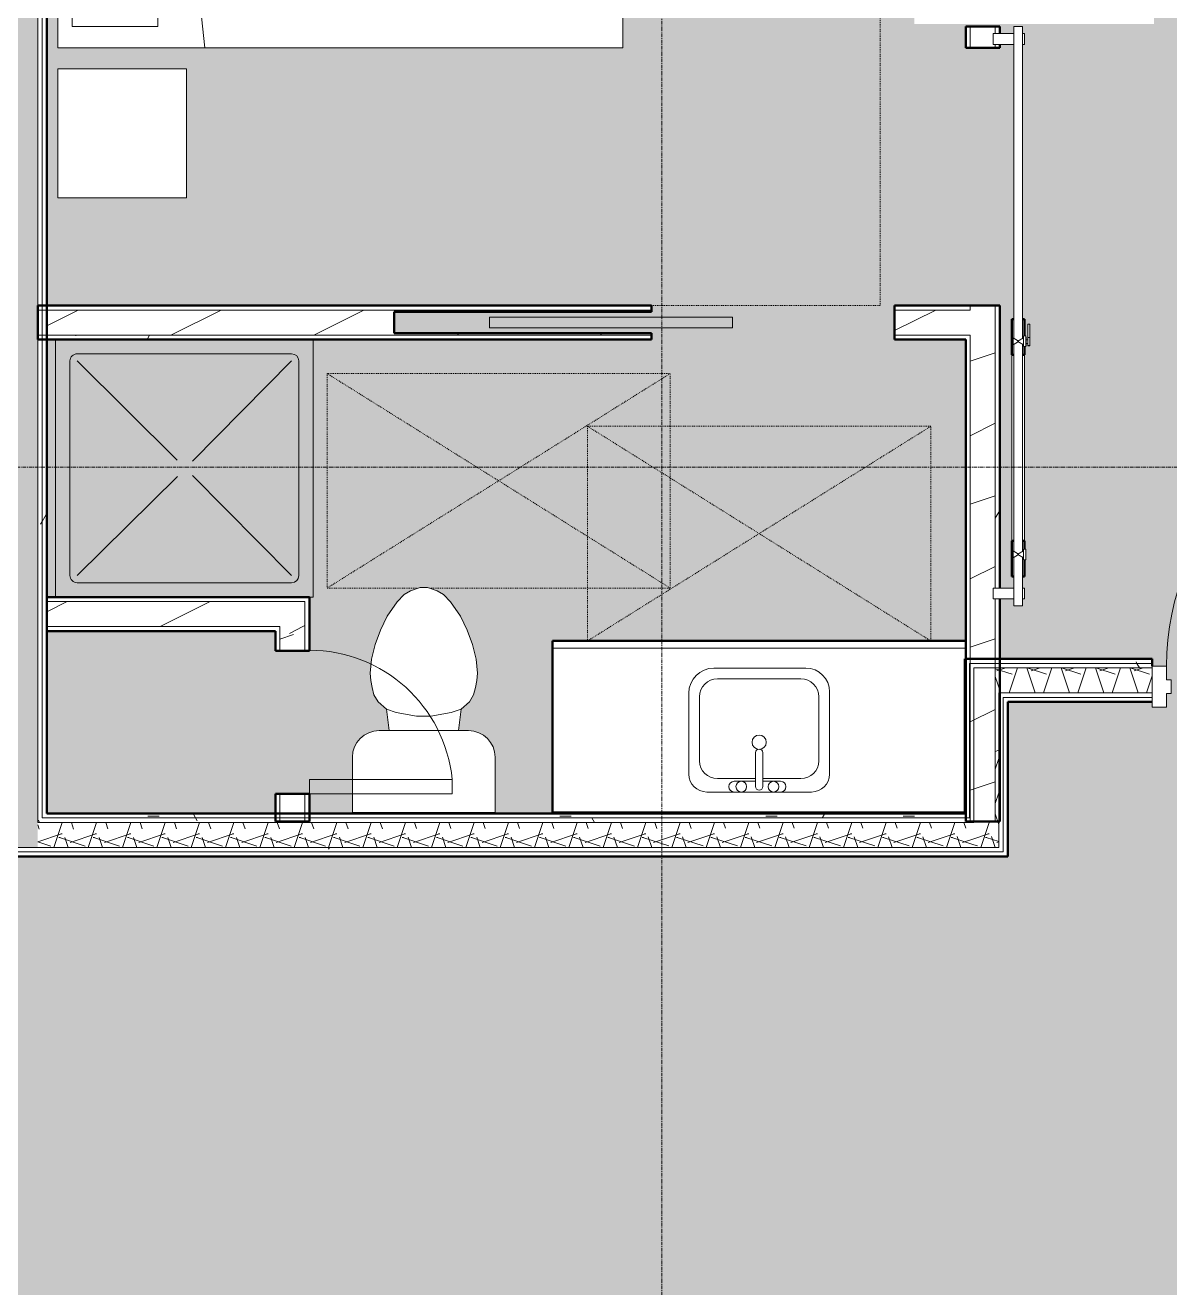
# Model space of a CAD drawing. Header units: inches. Extents: x -4294 to -464, y 9706 to 12475.
# Drawn here: x -2916.3 to -2756.3, y 10388.5 to 10565 of the extents above; entities that cross this region are included whole.
import ezdxf

# ---------------------------------------------------------------- set-up
doc = ezdxf.new("R2010")
doc.units = ezdxf.units.IN
doc.header["$MEASUREMENT"] = 0
doc.linetypes.add('Dash', pattern=[0.25, 0.125, -0.125])
doc.linetypes.add('Grid Line 1_2_', pattern=[0.875, 0.5, -0.125, 0.125, -0.125])
for name, color, linetype, lineweight in [('0-1', 7, 'Continuous', 5), ('0-3', 130, 'Continuous', 70), ('A-AREA-PATT-4', 254, 'Continuous', 9), ('A-DOOR', 31, 'Continuous', 13), ('A-DOOR-1', 7, 'Continuous', 9), ('A-DOOR-2', 90, 'Continuous', 20), ('A-DOOR-3', 50, 'Continuous', 13), ('A-DOOR-4', 250, 'Continuous', 50), ('A-DOOR-5', 31, 'Continuous', 9), ('A-DOOR-6', 31, 'Continuous', 20), ('A-DOOR-FRAM', 31, 'Continuous', 20), ('A-GENM-HDLN-1', 7, 'Dash', 9), ('A-WALL', 113, 'Continuous', 13), ('A-WALL-2', 250, 'Continuous', 50), ('A-WALL-3', 50, 'Continuous', 13), ('A-WALL-PATT-1', 7, 'Continuous', 9), ('A-WALL-PATT-2', 55, 'Continuous', 9), ('A-WALL-PATT-5', 111, 'Continuous', 9), ('I-FURN-2', 7, 'Continuous', 9), ('I-FURN-HDLN-1', 7, 'Dash', 9), ('I-WALL-1', 2, 'Continuous', 50), ('P-SANR-FIXT-1', 7, 'Continuous', 9), ('Q-CASE-1', 250, 'Continuous', 50), ('Q-CASE-2', 7, 'Continuous', 9), ('S-GRID-1', 1, 'Grid Line 1_2_', 9)]:
    doc.layers.add(name, color=color, linetype=linetype, lineweight=lineweight)
doc.layers.add('A-AREA-PATT-6', color=254, linetype='Continuous', lineweight=9, transparency=1)
pattern_1 = [(0, (0, 0), (38.4, 9.6), [1.584, -27.216, 1.584, -27.216, -153.6]), (0, (0, 0), (38.4, 9.6), [-57.6, 1.584, -56.016, 1.584, -27.216, -67.2]), (0, (0, 0), (38.4, 9.6), [-144, 1.584, -17.616, 1.584, -46.416]), (120, (14.4, 4.8), (-27.513844, 28.4553755), [1.584, -27.216, 1.584, -27.216, -153.6]), (120, (14.4, 4.8), (-27.513844, 28.4553755), [-57.6, 1.584, -56.016, 1.584, -27.216, -67.2]), (120, (14.4, 4.8), (-27.513844, 28.4553755), [-144, 1.584, -17.616, 1.584, -46.416]), (240, (19.2, 24), (-10.886156, -38.0553755), [1.584, -27.216, 1.584, -27.216, -153.6]), (240, (19.2, 24), (-10.886156, -38.0553755), [-57.6, 1.584, -56.016, 1.584, -27.216, -67.2]), (240, (19.2, 24), (-10.886156, -38.0553755), [-144, 1.584, -17.616, 1.584, -46.416])]
pattern_2 = [(216.87, (7.997, 19.992), (59.9755286, 39.9843071), [9.996, -89.964]), (206.565, (19.992, 13.994), (-19.991807, -19.992219), [22.352, -22.352]), (198.435, (19.992, 3.998), (-39.983821, -19.991955), [12.644, -50.576])]
pattern_3 = [(161.57, (0.6, 0.6), (-4.80033747, -0.00041462), [0, -34.152, 3.792, 0]), (18.43, (-0.6, 0.6), (-4.80033747, 0.00041462), [0, -34.152, 3.792, 0]), (108.43, (0.6, 0.6), (2.39913218, -12.00105099), [11.382, -26.562]), (71.57, (-0.6, 0.6), (2.39913218, 12.00105099), [11.382, -26.562])]

# ---------------------------------------------------------------- blocks, each defined once
blk = doc.blocks.new('Interior_barn_door_18732 - Interior_barn_door_18732-1655839-FLOOR PLAN - 1ST FLOOR')
at = {"layer": 'A-DOOR-1'}
for p, q in [((-23.69, -6), (-23.69, -6.07)), ((-23.44, -6.07), (-23.69, -6.07)), ((-23.69, -6.07), (-23.62, -6.07)), ((-23.63, -6.32), (-23.63, -6.57)), ((-23.59, -6.32), (-23.59, -6.57)), ((-23.56, -6.32), (-22.49, -6.32)), ((-22.49, -6.57), (-23.56, -6.57)), ((-22.69, -6.07), (-23.44, -6.07)), ((-23.32, -6.07), (-23.32, -6.32)), ((-23.32, -6.07), (-23.32, -6.32)), ((-22.82, -6.32), (-22.82, -6.07)), ((-22.82, -6.32), (-22.82, -6.07)), ((-22.44, -6.07), (-22.69, -6.07)), ((-22.51, -6.07), (-22.44, -6.07)), ((-22.49, -6.32), (-22.49, -6.57)), ((-22.44, -6.07), (-22.44, -6)), ((-20.62, -6.57), (-20.62, -6.32))]:
    blk.add_line(p, q, dxfattribs=at)
for points in [[(-23.63, -6.32), (-23.62, -6.32), (-23.6, -6.32), (-23.58, -6.32)], [(-23.58, -6.57), (-23.6, -6.57), (-23.62, -6.57), (-23.63, -6.57)]]:
    blk.add_open_spline(points, degree=3, dxfattribs=at)
for points, knots in [([(-22.49, -6.32), (-22.05, -6.32), (-21.63, -6.32), (-21.29, -6.32), (-20.97, -6.32), (-20.65, -6.32), (-20.61, -6.32), (-20.63, -6.32), (-20.63, -6.32)], [-0.722227, -0.722227, -0.722227, -0.722227, -0.6854273, -0.6485379, -0.6054888, -0.5563887, -0.4969616, -0.4885654, -0.4885654, -0.4885654, -0.4885654]), ([(-20.63, -6.57), (-20.63, -6.57), (-20.61, -6.57), (-20.65, -6.57), (-20.97, -6.57), (-21.29, -6.57), (-21.63, -6.57), (-22.05, -6.57), (-22.49, -6.57)], [0.4885654, 0.4885654, 0.4885654, 0.4885654, 0.4969616, 0.5563887, 0.6054888, 0.6485379, 0.6854273, 0.722227, 0.722227, 0.722227, 0.722227])]:
    blk.add_open_spline(points, degree=3, knots=knots, dxfattribs=at)
at = {"layer": 'A-DOOR-3'}
for p, q in [((-57.5, -1.47), (-59, -1.47)), ((-59, -1.47), (-59, -4.32)), ((-57.5, -4.32), (-57.5, -1.47)), ((20, -1.47), (18.5, -1.47)), ((18.5, -1.47), (18.5, -4.32)), ((20, -4.32), (20, -1.47)), ((-53.24, -4.32), (-60, -4.32)), ((-60, -4.95), (-60, -4.32)), ((-60, -5.57), (-60, -4.95)), ((-53.29, -4.23), (-52.82, -4.98)), ((-53.29, -4.23), (-52.79, -4.23)), ((-52.82, -4.92), (-53.29, -5.67)), ((-52.79, -4.23), (-52.29, -4.23)), ((-52.76, -4.98), (-52.29, -4.23)), ((-52.29, -5.67), (-52.76, -4.92)), ((-23.44, -4.32), (-52.35, -4.32)), ((-50.9, -4.07), (-24.9, -4.07)), ((-23.5, -4.23), (-23.03, -4.98)), ((-23.5, -4.23), (-23, -4.23)), ((-23.03, -4.92), (-23.5, -5.67)), ((-23, -4.23), (-22.5, -4.23)), ((-22.97, -4.98), (-22.5, -4.23)), ((-22.5, -5.67), (-22.97, -4.92)), ((21, -4.32), (-22.56, -4.32)), ((21, -4.32), (21, -4.95)), ((21, -4.95), (21, -5.57)), ((-60, -5.57), (-53.23, -5.57)), ((-59, -5.57), (-59, -5.85)), ((-59, -5.85), (-57.5, -5.85)), ((-57.5, -5.85), (-57.5, -5.57)), ((-53.56, -5.67), (-53.56, -6)), ((-52.06, -5.67), (-53.56, -5.67)), ((-52.06, -6), (-53.56, -6)), ((-52.35, -5.57), (-23.44, -5.57)), ((-52.06, -6), (-52.06, -5.67)), ((-24.9, -5.82), (-50.9, -5.82)), ((-23.73, -6), (-23.73, -5.67)), ((-22.23, -5.67), (-23.73, -5.67)), ((-22.23, -6), (-23.73, -6)), ((-22.56, -5.57), (21, -5.57)), ((-22.23, -5.67), (-22.23, -6)), ((18.5, -5.57), (18.5, -5.85)), ((18.5, -5.85), (20, -5.85)), ((20, -5.85), (20, -5.57))]:
    blk.add_line(p, q, dxfattribs=at)
at = {"layer": 'A-DOOR-4'}
for p, q in [((-50.9, -4.07), (-55.9, -4.07)), ((-55.9, -4.07), (-55.9, -4.32)), ((-50.9, -4.33), (-50.9, -4.07)), ((-19.9, -4.07), (-24.9, -4.07)), ((-24.9, -4.07), (-24.9, -4.33)), ((-19.9, -4.34), (-19.9, -4.07)), ((-55.9, -5.57), (-55.9, -5.82)), ((-55.9, -5.82), (-53.56, -5.82)), ((-52.06, -5.82), (-50.9, -5.82)), ((-50.9, -5.82), (-50.9, -5.57)), ((-24.9, -5.57), (-24.9, -5.82)), ((-24.9, -5.82), (-23.73, -5.82)), ((-22.23, -5.82), (-19.9, -5.82)), ((-19.9, -5.82), (-19.9, -5.55))]:
    blk.add_line(p, q, dxfattribs=at)
blk = doc.blocks.new('Pocket_Door_2385 - 34_ x 80_-1722096-FLOOR PLAN - 1ST FLOOR')
at = {"layer": 'A-DOOR-2'}
for p, q in [((-39.67, -0.75), (-39.67, 0.75)), ((-39.67, 0.75), (-5.67, 0.75)), ((-5.67, 0.75), (-5.67, -0.75)), ((-5.67, -0.75), (-39.67, -0.75))]:
    blk.add_line(p, q, dxfattribs=at)
blk = doc.blocks.new('M_Sink Vanity-Square - 500 x 440mm-1372835-FLOOR PLAN - 1ST FLOOR')
at = {"layer": 'P-SANR-FIXT-1'}
for p, q in [((-5.72, 10.23), (7.14, 10.23)), ((-5.72, 10.23), (7.14, 10.23)), ((-5.22, 8.73), (6.46, 8.73)), ((-9.22, -4.59), (-9.22, 6.73)), ((-9.22, -4.59), (-9.22, 6.73)), ((-7.72, -2.72), (-7.72, 6.23)), ((8.96, 6.23), (8.96, -2.72)), ((10.46, 6.91), (10.46, -4.59)), ((10.46, 6.91), (10.46, -4.59)), ((0.12, -6.33), (0.12, -1.59)), ((1.12, -6.33), (1.12, -1.59)), ((0.12, -5.22), (-5.22, -5.22)), ((6.46, -5.22), (1.12, -5.22)), ((-2.88, -5.59), (0.12, -5.59)), ((1.12, -5.59), (3.62, -5.59)), ((7.96, -7.09), (-6.72, -7.09)), ((7.96, -7.09), (-6.72, -7.09)), ((3.62, -7.09), (-2.88, -7.09))]:
    blk.add_line(p, q, dxfattribs=at)
for centre, radius, start, end in [((-5.72, 6.73), 3.5, 90, 180), ((-5.72, 6.73), 3.5, 90, 180), ((7.14, 6.91), 3.32, 0, 90), ((7.14, 6.91), 3.32, 360, 90), ((-5.22, 6.23), 2.5, 90, 180), ((6.46, 6.23), 2.5, 360, 90), ((0.62, -0.13), 1, 360, 180), ((0.62, -0.13), 1, 180, 0), ((0.62, -1.59), 0.5, 360, 180), ((-5.22, -2.72), 2.5, 180, 270), ((6.46, -2.72), 2.5, 270, 360), ((-6.72, -4.59), 2.5, 180, 270), ((-6.72, -4.59), 2.5, 180, 270), ((7.96, -4.59), 2.5, 270, 0), ((7.96, -4.59), 2.5, 270, 0), ((-2.88, -6.34), 0.75, 90, 270), ((-1.88, -6.34), 0.75, 360, 180), ((-1.88, -6.34), 0.75, 180, 0), ((0.62, -6.33), 0.5, 180, 0), ((2.62, -6.34), 0.75, 0, 180), ((2.62, -6.34), 0.75, 180, 0), ((3.62, -6.34), 0.75, 270, 90)]:
    blk.add_arc(centre, radius, start, end, dxfattribs=at)
blk = doc.blocks.new('Toilet-Domestic-3D - Toilet-Domestic-3D-1352612-FLOOR PLAN - 1ST FLOOR')
at = {"layer": 'P-SANR-FIXT-1'}
for p, q in [((-9.98, 19.48), (9.98, 19.48)), ((-9.98, 11.75), (-9.98, 19.48)), ((9.98, 19.48), (9.98, 11.75)), ((6.25, 8.02), (-6.25, 8.02)), ((-4.86, 8.02), (-5.21, 5)), ((4.86, 8.02), (5.21, 5)), ((-3.84, 5.5), (-5.21, 5)), ((-1, 6), (-3.84, 5.5)), ((1, 6), (-1, 6)), ((3.84, 5.5), (1, 6)), ((5.21, 5), (3.84, 5.5)), ((-6.4, 4), (-6.97, 3)), ((-5.21, 5), (-6.4, 4)), ((6.4, 4), (5.21, 5)), ((6.97, 3), (6.4, 4)), ((-7.24, 2), (-7.41, 1)), ((-6.97, 3), (-7.24, 2)), ((7.24, 2), (6.97, 3)), ((7.41, 1), (7.24, 2)), ((-7.41, 1), (-7.5, 0)), ((7.5, 0), (7.41, 1)), ((-7.5, 0), (-7.33, -1.99)), ((7.33, -1.99), (7.5, 0)), ((-7.33, -1.99), (-6.79, -4)), ((6.79, -4), (7.33, -1.99)), ((-6.79, -4), (-6.06, -6)), ((6.06, -6), (6.79, -4)), ((-6.06, -6), (-5.13, -8)), ((5.13, -8), (6.06, -6)), ((-5.13, -8), (-3.74, -10)), ((3.74, -10), (5.13, -8)), ((-3.74, -10), (-2.74, -11)), ((2.74, -11), (3.74, -10)), ((-2.74, -11), (-1.87, -11.5)), ((-1.87, -11.5), (-0.5, -12)), ((-0.5, -12), (0.5, -12)), ((0.5, -12), (1.87, -11.5)), ((1.87, -11.5), (2.74, -11))]:
    blk.add_line(p, q, dxfattribs=at)
for centre, start, end in [((-6.25, 11.75), 180, 270), ((6.25, 11.75), 270, 360)]:
    blk.add_arc(centre, 3.73, start, end, dxfattribs=at)
blk = doc.blocks.new('OD_CW_Base Cabinet - OD_CW_Base Cabinet-1879745-FLOOR PLAN - 1ST FLOOR')
at = {"layer": 'Q-CASE-1'}
for p, q in [((58.53, 24), (0.86, 24)), ((58.53, 0), (58.53, 24)), ((0.74, 0), (58.53, 0))]:
    blk.add_line(p, q, dxfattribs=at)
at = {"layer": 'Q-CASE-2'}
for p, q in [((0.86, 24), (58.53, 24)), ((58.53, 24), (58.53, 1)), ((0.74, 1), (58.53, 1)), ((58.53, 1), (0.74, 1)), ((58.53, 0), (0.74, 0)), ((58.53, 1), (58.53, 0))]:
    blk.add_line(p, q, dxfattribs=at)
blk = doc.blocks.new('Shower Base-3D - 36_ x 36_-V17-FLOOR PLAN - 1ST FLOOR')
at = {"layer": 'P-SANR-FIXT-1'}
for p, q in [((-17.48, 18), (-18, 18)), ((-18, 18), (-18, -18)), ((18, -18), (18, 18)), ((-15, 16), (15, 16)), ((-16, -15), (-16, 15)), ((-1.12, 1), (-15, 15)), ((0.97, 1.14), (15, 15)), ((16, 15), (16, -15)), ((-1.13, -0.98), (-15, -15)), ((1.01, -1.11), (15, -15)), ((15, -16), (-15, -16))]:
    blk.add_line(p, q, dxfattribs=at)
for centre, start, end in [((-15, 15), 90, 180), ((15, 15), 360, 90), ((-15, -15), 180, 270), ((15, -15), 270, 0)]:
    blk.add_arc(centre, 1, start, end, dxfattribs=at)
blk = doc.blocks.new('ADA Clearances - 30_x48_-V18-FLOOR PLAN - 1ST FLOOR')
at = {"layer": 'A-GENM-HDLN-1'}
for p, q in [((15, -24), (-15, 24)), ((-15, -24), (15, 24)), ((15, 24), (-15, 24)), ((-15, 24), (-15, 11.24)), ((15, -24), (15, 24)), ((-15, 9.69), (-15, -24)), ((-15, -24), (15, -24))]:
    blk.add_line(p, q, dxfattribs=at)
blk = doc.blocks.new('Single-Flush - CLOSET-1720159-FLOOR PLAN - 1ST FLOOR')
at = {"layer": 'A-DOOR-1'}
blk.add_arc((10, 2.37), 20.07, 95.7201, 180, dxfattribs=at)
at = {"layer": 'A-DOOR-2'}
for p, q in [((8, 2.37), (8, 22.34)), ((10, 22.34), (8, 22.34)), ((10, 2.37), (10, 22.34)), ((10, 2.37), (8, 2.37))]:
    blk.add_line(p, q, dxfattribs=at)
blk = doc.blocks.new('ADA Clearances - 30_x48_-V19-FLOOR PLAN - 1ST FLOOR')
at = {"layer": 'A-GENM-HDLN-1'}
for p, q in [((15, -24), (-15, 24)), ((-15, -24), (15, 24)), ((15, 24), (-15, 24)), ((15, -24), (15, 24)), ((-15, -24), (15, -24))]:
    blk.add_line(p, q, dxfattribs=at)
blk = doc.blocks.new('Bed-Standard - Queen 60_ x 79_-V59-FLOOR PLAN - 1ST FLOOR')
at = {"layer": 'I-FURN-2'}
for p, q in [((40.69, 37.7), (-19.31, 37.7)), ((-19.31, 37.7), (-19.31, -41.3)), ((40.69, -41.3), (40.69, 37.7)), ((-16.31, 35.7), (-16.31, 23.7)), ((-16.31, 35.7), (37.69, 35.7)), ((37.69, 35.7), (37.69, 23.7)), ((40.69, 23.7), (-19.31, 17.13)), ((-16.31, 23.7), (37.69, 23.7)), ((-19.31, -41.3), (40.69, -41.3))]:
    blk.add_line(p, q, dxfattribs=at)
at = {"layer": 'I-FURN-HDLN-1'}
for p, q in [((-55.31, -45.32), (-55.31, -77.3)), ((-55.31, -77.3), (64.69, -77.3))]:
    blk.add_line(p, q, dxfattribs=at)
blk = doc.blocks.new('Table-Night Stand - 18_ x 18_ x 24_-1352623-FLOOR PLAN - 1ST FLOOR')
at = {"layer": 'I-FURN-2'}
for p, q in [((18.15, 18), (0.15, 18)), ((0.15, 18), (0.15, 0)), ((18.15, 0), (18.15, 18)), ((0.15, 0), (18.15, 0))]:
    blk.add_line(p, q, dxfattribs=at)
blk = doc.blocks.new('CTR - 1st Phase - Unit Layouts_rvt-1-FLOOR PLAN - 1ST FLOOR')
at = {"layer": 'A-WALL-PATT-1'}
h = blk.add_hatch(dxfattribs=at)
h.set_pattern_fill('FP_3', color=256, style=0, pattern_type=2)
h.set_pattern_definition(pattern_1)
h.paths.add_polyline_path([(-2780.05, 10453.66), (-2780.05, 10471.64), (-2780.2, 10471.67), (-2780.67, 10472.14), (-2780.67, 10470.39), (-2780.17, 10470.39), (-2780.17, 10453.66)], flags=0)
h.paths.add_polyline_path([(-2780.05, 10475.14), (-2780.05, 10484.79), (-2780.67, 10484.79), (-2780.67, 10475.14), (-2780.23, 10475.14)], flags=0)
h.paths.add_polyline_path([(-2780.67, 10486.29), (-2780.05, 10486.29), (-2780.05, 10525.79), (-2780.67, 10525.79), (-2780.67, 10495.04)], flags=0)
h.paths.add_polyline_path([(-2780.67, 10561.79), (-2780.05, 10561.79), (-2780.05, 10562.29), (-2780.67, 10562.29)], flags=0)
h.paths.add_polyline_path([(-2780.05, 10563.79), (-2780.05, 10564.79), (-2780.67, 10564.79), (-2780.67, 10563.79), (-2780.46, 10563.79)], flags=0)
h = blk.add_hatch(dxfattribs=at)
h.set_pattern_fill('FP_3', color=256, style=0, pattern_type=2)
h.set_pattern_definition(pattern_1)
h.paths.add_polyline_path([(-2794.75, 10521.04), (-2784.8, 10521.04), (-2784.8, 10521.66), (-2794.75, 10521.66)], flags=0)
h.paths.add_polyline_path([(-2898.48, 10521.04), (-2828.75, 10521.04), (-2828.75, 10521.66), (-2913.32, 10521.66), (-2913.32, 10521.04)], flags=0)
at = {"layer": 'A-WALL-PATT-2'}
h = blk.add_hatch(dxfattribs=at)
h.set_pattern_fill('FP_7', color=256, style=0, pattern_type=2)
h.set_pattern_definition(pattern_2)
h.paths.add_polyline_path([(-2780.67, 10453.66), (-2780.67, 10484.79), (-2780.95, 10484.79), (-2780.95, 10486.29), (-2780.67, 10486.29), (-2780.67, 10525.79), (-2784.17, 10525.79), (-2784.17, 10453.66)], flags=0)
h.paths.add_polyline_path([(-2784.17, 10561.79), (-2780.67, 10561.79), (-2780.67, 10562.29), (-2780.95, 10562.29), (-2780.95, 10563.79), (-2780.67, 10563.79), (-2780.67, 10564.79), (-2784.17, 10564.79), (-2784.17, 10562.29)], flags=0)
h = blk.add_hatch(dxfattribs=at)
h.set_pattern_fill('FP_7', color=256, style=0, pattern_type=2)
h.set_pattern_definition(pattern_2)
h.paths.add_polyline_path([(-2898.48, 10521.66), (-2828.75, 10521.66), (-2828.75, 10521.91), (-2864.75, 10521.91), (-2864.75, 10524.91), (-2828.75, 10524.91), (-2828.75, 10525.16), (-2913.32, 10525.16), (-2913.32, 10521.66)], flags=0)
h.paths.add_polyline_path([(-2784.17, 10521.66), (-2784.17, 10525.16), (-2794.75, 10525.16), (-2794.75, 10521.66), (-2784.8, 10521.66)], flags=0)
h = blk.add_hatch(dxfattribs=at)
h.set_pattern_fill('FP_7', color=256, style=0, pattern_type=2)
h.set_pattern_definition(pattern_2)
h.paths.add_polyline_path([(-2877.21, 10480.91), (-2877.21, 10484.41), (-2913.3, 10484.41), (-2913.3, 10480.91), (-2880.71, 10480.91)], flags=0)
h = blk.add_hatch(dxfattribs=at)
h.set_pattern_fill('FP_7', color=256, style=0, pattern_type=2)
h.set_pattern_definition(pattern_2)
h.paths.add_polyline_path([(-2879.7, 10454.79), (-2877.21, 10454.79), (-2877.21, 10457.54), (-2880.71, 10457.54), (-2880.71, 10454.79)], flags=0)
h.paths.add_polyline_path([(-2877.21, 10477.54), (-2877.21, 10480.91), (-2880.71, 10480.91), (-2880.71, 10477.54)], flags=0)
at = {"layer": 'A-WALL-2'}
for p, q in [((-2780.05, 10564.79), (-2784.8, 10564.79)), ((-2784.8, 10564.79), (-2784.8, 10561.79)), ((-2780.05, 10563.79), (-2780.05, 10564.79)), ((-2784.8, 10561.79), (-2780.05, 10561.79)), ((-2780.05, 10561.79), (-2780.05, 10562.29)), ((-2828.75, 10525.79), (-2914.57, 10525.79)), ((-2914.57, 10525.79), (-2914.57, 10521.04)), ((-2864.75, 10521.91), (-2864.75, 10524.91)), ((-2864.75, 10524.91), (-2828.75, 10524.91)), ((-2828.75, 10524.91), (-2828.75, 10525.79)), ((-2784.8, 10525.79), (-2794.75, 10525.79)), ((-2794.75, 10525.79), (-2794.75, 10521.04)), ((-2780.05, 10525.79), (-2784.8, 10525.79)), ((-2780.05, 10486.29), (-2780.05, 10525.79)), ((-2914.57, 10521.04), (-2828.75, 10521.04)), ((-2828.75, 10521.91), (-2864.75, 10521.91)), ((-2828.75, 10521.04), (-2828.75, 10521.91)), ((-2794.75, 10521.04), (-2784.8, 10521.04)), ((-2784.8, 10521.04), (-2784.8, 10453.66)), ((-2876.59, 10485.04), (-2913.3, 10485.04)), ((-2913.3, 10485.04), (-2913.3, 10480.29)), ((-2876.59, 10484.41), (-2876.59, 10485.04)), ((-2876.59, 10480.29), (-2876.59, 10484.41)), ((-2780.05, 10453.66), (-2780.05, 10484.79)), ((-2913.3, 10480.29), (-2881.34, 10480.29)), ((-2881.34, 10480.29), (-2881.34, 10477.54)), ((-2876.59, 10477.54), (-2876.59, 10480.29)), ((-2881.34, 10477.54), (-2876.59, 10477.54)), ((-2876.59, 10457.54), (-2881.34, 10457.54)), ((-2881.34, 10457.54), (-2881.34, 10453.66)), ((-2876.59, 10453.66), (-2876.59, 10457.54)), ((-2881.34, 10453.66), (-2876.59, 10453.66)), ((-2784.8, 10453.66), (-2780.05, 10453.66))]:
    blk.add_line(p, q, dxfattribs=at)
at = {"layer": 'A-WALL-3'}
for p, q in [((-2784.17, 10564.79), (-2784.17, 10561.79)), ((-2780.67, 10564.79), (-2780.67, 10563.79)), ((-2780.67, 10562.29), (-2780.67, 10561.79)), ((-2914.57, 10525.16), (-2828.75, 10525.16)), ((-2794.75, 10525.16), (-2784.8, 10525.16)), ((-2784.8, 10525.16), (-2784.17, 10525.16)), ((-2784.17, 10525.79), (-2784.17, 10525.16)), ((-2780.67, 10525.79), (-2780.67, 10486.29)), ((-2914.57, 10521.66), (-2828.75, 10521.66)), ((-2794.75, 10521.66), (-2784.8, 10521.66)), ((-2784.8, 10521.66), (-2784.17, 10521.66)), ((-2784.17, 10521.66), (-2784.17, 10453.66)), ((-2913.3, 10484.41), (-2877.21, 10484.41)), ((-2877.21, 10484.41), (-2877.21, 10480.91)), ((-2780.67, 10484.79), (-2780.67, 10453.66)), ((-2913.3, 10480.91), (-2880.71, 10480.91)), ((-2880.71, 10480.29), (-2880.71, 10480.91)), ((-2880.71, 10480.91), (-2880.71, 10480.29)), ((-2880.71, 10480.29), (-2880.71, 10477.54)), ((-2877.21, 10480.91), (-2877.21, 10480.29)), ((-2877.21, 10480.29), (-2877.21, 10477.54)), ((-2880.71, 10457.54), (-2880.71, 10453.66)), ((-2877.21, 10457.54), (-2877.21, 10453.66))]:
    blk.add_line(p, q, dxfattribs=at)
at = {"layer": '0-3'}
for name, p, rotation in [('Bed-Standard - Queen 60_ x 79_-V59-FLOOR PLAN - 1ST FLOOR', (-2874.07, 10581.1), 89.99999999999423), ('Interior_barn_door_18732 - Interior_barn_door_18732-1655839-FLOOR PLAN - 1ST FLOOR', (-2782.42, 10543.79), 90.00000000001083), ('Table-Night Stand - 18_ x 18_ x 24_-1352623-FLOOR PLAN - 1ST FLOOR', (-2893.77, 10540.71), 89.99999999999423), ('Shower Base-3D - 36_ x 36_-V17-FLOOR PLAN - 1ST FLOOR', (-2894.07, 10503.04), 180), ('ADA Clearances - 30_x48_-V18-FLOOR PLAN - 1ST FLOOR', (-2850.12, 10501.29), 90.00000000000801), ('ADA Clearances - 30_x48_-V19-FLOOR PLAN - 1ST FLOOR', (-2813.69, 10493.91), 90.00000000000146), ('Toilet-Domestic-3D - Toilet-Domestic-3D-1352612-FLOOR PLAN - 1ST FLOOR', (-2860.59, 10474.39), 180), ('OD_CW_Base Cabinet - OD_CW_Base Cabinet-1879745-FLOOR PLAN - 1ST FLOOR', (-2784.06, 10478.91), 180), ('Single-Flush - CLOSET-1720159-FLOOR PLAN - 1ST FLOOR', (-2878.96, 10467.54), 270.0000000000127)]:
    blk.add_blockref(name, p, dxfattribs=dict(at, rotation=rotation))
for name, p in [('Pocket_Door_2385 - 34_ x 80_-1722096-FLOOR PLAN - 1ST FLOOR', (-2811.75, 10523.41)), ('M_Sink Vanity-Square - 500 x 440mm-1372835-FLOOR PLAN - 1ST FLOOR', (-2814.31, 10464.88))]:
    blk.add_blockref(name, p, dxfattribs=at)
blk = doc.blocks.new('CTR - 1st Phase - Shell_rvt-1-FLOOR PLAN - 1ST FLOOR')
at = {"layer": 'S-GRID-1'}
for p, q in [((-2827.32, 9836.18), (-2827.32, 12413.74)), ((-464.45, 10503.19), (-4232.19, 10503.19))]:
    blk.add_line(p, q, dxfattribs=at)
blk = doc.blocks.new('HOLLOW METAL - UNIT DOOR-1759144-FLOOR PLAN - 1ST FLOOR')
at = {"layer": 'A-DOOR-5'}
blk.add_arc((18, 2.25), 36, 90, 180, dxfattribs=at)
at = {"layer": 'A-DOOR-6'}
for p, q in [((18, 38.25), (16.25, 38.25)), ((16.25, 38.25), (16.25, 2.25)), ((18, 2.25), (18, 38.25)), ((16.25, 2.25), (18, 2.25))]:
    blk.add_line(p, q, dxfattribs=at)
at = {"layer": 'A-DOOR-FRAM'}
for p, q in [((-18, 2.25), (-20, 2.25)), ((-20, 2.25), (-20, -3.5)), ((-18, 0.3125), (-18, 2.25)), ((18, 2.25), (18, 0.3125)), ((20, 2.25), (18, 2.25)), ((20, -3.5), (20, 2.25)), ((-17.375, 0.3125), (-18, 0.3125)), ((-17.375, -1.5625), (-17.375, 0.3125)), ((18, 0.3125), (17.375, 0.3125)), ((17.375, 0.3125), (17.375, -1.5625)), ((-18, -3.5), (-18, -1.5625)), ((-18, -1.5625), (-17.375, -1.5625)), ((17.375, -1.5625), (18, -1.5625)), ((18, -1.5625), (18, -3.5)), ((-20, -3.5), (-18, -3.5)), ((18, -3.5), (20, -3.5))]:
    blk.add_line(p, q, dxfattribs=at)

msp = doc.modelspace()

# ---------------------------------------------------------------- hatches: boundary and pattern name
at = {"layer": 'A-AREA-PATT-4'}
h = msp.add_hatch(color=256, dxfattribs=at)
h.paths.add_polyline_path([(-2720.72374, 10475.3894), (-2722.47374, 10475.3894), (-2722.47374, 10511.3894), (-2720.72374, 10511.3894), (-2720.72374, 10475.7644)], flags=0)
h.paths.add_polyline_path([(-2784.92374, 10454.7894), (-2784.92374, 10454.9144), (-2842.58925, 10454.9144), (-2842.58925, 10478.9144), (-2784.79733, 10478.9144), (-2784.79733, 10521.0394), (-2794.74593, 10521.0394), (-2794.74593, 10525.7894), (-2780.04733, 10525.7894), (-2780.04733, 10486.2894), (-2778.09941, 10486.2894), (-2778.09941, 10487.89361), (-2778.34941, 10487.89361), (-2778.34941, 10523.89361), (-2778.09941, 10523.89361), (-2778.09941, 10562.2894), (-2780.04733, 10562.2894), (-2780.04733, 10561.7894), (-2784.79733, 10561.7894), (-2784.79733, 10564.7894), (-2780.04733, 10564.7894), (-2780.04733, 10563.7894), (-2778.09941, 10563.7894), (-2778.07811, 10564.7894), (-2776.84941, 10564.7894), (-2776.84941, 10563.7894), (-2776.57624, 10563.7894), (-2776.57624, 10562.2894), (-2776.84941, 10562.2894), (-2776.84941, 10523.89361), (-2776.59941, 10523.89361), (-2776.59941, 10521.55542), (-2776.42233, 10521.55542), (-2776.42233, 10521.27518), (-2776.34941, 10521.22156), (-2776.34941, 10520.90018), (-2776.09941, 10520.94833), (-2776.09941, 10523.15071), (-2775.84941, 10523.09595), (-2775.84941, 10520.15834), (-2776.09941, 10520.20851), (-2776.09941, 10520.54662), (-2776.34941, 10520.54632), (-2776.34941, 10520.17162), (-2776.42233, 10520.17162), (-2776.42233, 10520.05542), (-2776.59941, 10520.05542), (-2776.59941, 10491.7318), (-2776.42233, 10491.7318), (-2776.42233, 10490.2318), (-2776.59941, 10490.2318), (-2776.59941, 10487.89361), (-2776.84941, 10487.89361), (-2776.84941, 10486.2894), (-2776.57624, 10486.2894), (-2776.59941, 10484.7894), (-2776.84941, 10484.7894), (-2776.8707, 10483.7894), (-2778.09941, 10483.7894), (-2778.09941, 10484.7894), (-2780.04733, 10484.7894), (-2780.04733, 10476.3894), (-2758.72374, 10476.3894), (-2758.72374, 10475.3894), (-2756.72374, 10475.3894), (-2756.72374, 10473.4519), (-2756.09874, 10473.4519), (-2756.09874, 10473.3894), (-2721.34874, 10473.3894), (-2721.34874, 10473.4519), (-2720.72374, 10473.4519), (-2720.72374, 10475.3894), (-2718.72374, 10475.3894), (-2718.72374, 10476.3894), (-2717.72374, 10476.3894), (-2717.72374, 10780.7144), (-2718.70196, 10780.7144), (-2718.70196, 10785.4644), (-2717.72374, 10785.4644), (-2717.72374, 10812.8644), (-2749.99952, 10812.8644), (-2749.99952, 10785.4644), (-2748.70196, 10785.4644), (-2748.70196, 10780.7144), (-2750.14874, 10780.7144), (-2750.14874, 10720.7144), (-2780.14874, 10720.7144), (-2780.14874, 10780.7144), (-2754.74952, 10780.7144), (-2754.74952, 10812.8644), (-2881.82233, 10812.8644), (-2881.82233, 10811.6769), (-2886.57233, 10811.6769), (-2886.57233, 10812.8644), (-2913.32374, 10812.8644), (-2913.32374, 10781.0519), (-2886.57233, 10781.0519), (-2886.57233, 10781.6769), (-2881.82233, 10781.6769), (-2881.82233, 10776.3019), (-2889.32374, 10776.3019), (-2889.32374, 10674.5394), (-2834.56848, 10674.58101), (-2834.54642, 10677.2708), (-2834.51083, 10677.35674), (-2834.37163, 10677.4144), (-2833.47555, 10677.43548), (-2833.47555, 10677.6644), (-2830.85238, 10677.6644), (-2830.85238, 10677.9144), (-2830.26182, 10677.9144), (-2830.26182, 10677.6644), (-2829.67127, 10677.6644), (-2829.67127, 10677.9144), (-2829.08072, 10677.9144), (-2829.08072, 10677.6644), (-2828.49017, 10677.6644), (-2828.49017, 10677.9144), (-2827.89962, 10677.9144), (-2827.89962, 10677.6644), (-2827.30907, 10677.6644), (-2827.30907, 10677.9144), (-2826.71852, 10677.9144), (-2826.71852, 10677.6644), (-2817.32749, 10677.6644), (-2817.32749, 10677.9144), (-2815.42606, 10677.9144), (-2815.42606, 10677.6644), (-2811.66143, 10677.6644), (-2811.66143, 10677.4144), (-2810.76533, 10677.4144), (-2810.56848, 10677.21755), (-2810.56848, 10674.5394), (-2798.98483, 10674.5394), (-2798.98483, 10682.5394), (-2763.23483, 10682.5394), (-2763.23483, 10674.5394), (-2758.48483, 10674.5394), (-2758.48483, 10565.13481), (-2791.98483, 10565.13481), (-2791.98483, 10574.9769), (-2792.73483, 10574.9769), (-2792.73483, 10577.4769), (-2791.98483, 10577.4769), (-2791.98483, 10608.7269), (-2790.60983, 10608.7269), (-2790.60983, 10637.7269), (-2791.98483, 10637.7269), (-2791.98483, 10637.9769), (-2792.73483, 10637.9769), (-2792.73483, 10640.4769), (-2791.98483, 10640.4769), (-2791.98483, 10645.7894), (-2913.32374, 10645.7894), (-2913.32374, 10525.7894), (-2828.74593, 10525.7894), (-2828.74593, 10524.9144), (-2864.74593, 10524.9144), (-2864.74593, 10521.9144), (-2828.74593, 10521.9144), (-2828.74593, 10521.0394), (-2913.32374, 10521.0394), (-2913.32374, 10454.7894), (-2881.33925, 10454.7894), (-2881.33925, 10457.5394), (-2876.58925, 10457.5394), (-2876.58925, 10454.7894), (-2788.2258, 10454.7894)], flags=0)
h.paths.add_polyline_path([(-2855.72759, 10454.9144), (-2870.56547, 10454.9144), (-2870.56547, 10462.64062), (-2870.4385, 10463.60503), (-2870.06625, 10464.50373), (-2869.47408, 10465.27545), (-2868.70236, 10465.86762), (-2867.80367, 10466.23987), (-2866.76294, 10466.36684), (-2865.45091, 10466.36684), (-2865.79863, 10469.39062), (-2866.99038, 10470.39062), (-2867.55715, 10471.39062), (-2867.91494, 10472.90014), (-2868.00209, 10473.39442), (-2868.08925, 10474.39062), (-2867.91494, 10476.38301), (-2867.377, 10478.39062), (-2866.64906, 10480.39062), (-2865.71644, 10482.39062), (-2864.32901, 10484.39062), (-2863.32901, 10485.39062), (-2862.46299, 10485.89062), (-2861.08925, 10486.39062), (-2860.08925, 10486.39062), (-2858.71551, 10485.89062), (-2857.84948, 10485.39062), (-2856.84948, 10484.39062), (-2855.37987, 10482.21437), (-2854.52944, 10480.39062), (-2853.8015, 10478.39062), (-2853.26356, 10476.38301), (-2853.09864, 10474.28328), (-2853.26356, 10472.90014), (-2853.3534, 10472.39062), (-2853.62135, 10471.39062), (-2854.18812, 10470.39062), (-2855.37987, 10469.39062), (-2855.72759, 10466.36684), (-2854.33925, 10466.36684), (-2853.37483, 10466.23987), (-2852.47614, 10465.86762), (-2851.70441, 10465.27545), (-2851.11225, 10464.50373), (-2850.73999, 10463.60503), (-2850.61303, 10462.35005), (-2850.61303, 10454.9144)], flags=0)
h.paths.add_polyline_path([(-2880.71425, 10477.5394), (-2881.33925, 10477.5394), (-2881.33925, 10480.2894), (-2913.29733, 10480.2894), (-2913.29733, 10485.0394), (-2876.58925, 10485.0394), (-2876.58925, 10477.5394), (-2877.48844, 10477.5394)], flags=0)
h.paths.add_polyline_path([(-2911.77445, 10540.85756), (-2911.77445, 10558.85756), (-2893.77445, 10558.85756), (-2893.77445, 10540.85756), (-2898.48361, 10540.85756)], flags=0)
h.paths.add_polyline_path([(-2832.77445, 10561.7894), (-2911.77445, 10561.7894), (-2911.77445, 10621.7894), (-2832.77445, 10621.7894), (-2832.77445, 10565.13481)], flags=0)
h.paths.add_polyline_path([(-2774.44357, 10569.88481), (-2763.23483, 10569.88481), (-2763.23483, 10645.7894), (-2787.23483, 10645.7894), (-2787.23483, 10640.4769), (-2786.48483, 10640.4769), (-2786.48483, 10637.9769), (-2787.23483, 10637.9769), (-2787.23483, 10637.7269), (-2789.23483, 10637.7269), (-2789.23483, 10606.7269), (-2790.60983, 10606.7269), (-2790.60983, 10577.7269), (-2787.23483, 10577.7269), (-2787.23483, 10577.4769), (-2786.48483, 10577.4769), (-2786.48483, 10574.9769), (-2787.23483, 10574.9769), (-2787.23483, 10569.88481), (-2786.48483, 10569.88481)], flags=0)
h.paths.add_polyline_path([(-2911.77445, 10624.7894), (-2911.77445, 10642.7894), (-2893.77445, 10642.7894), (-2893.77445, 10624.7894), (-2898.48361, 10624.7894)], flags=0)
h.paths.add_polyline_path([(-2798.98483, 10650.5394), (-2763.23483, 10650.5394), (-2763.23483, 10652.5394), (-2798.98483, 10652.5394)], flags=0)
h.paths.add_polyline_path([(-2733.09689, 10702.22466), (-2734.14874, 10702.22466), (-2734.14874, 10720.22466), (-2730.14874, 10720.22466), (-2730.14874, 10756.22466), (-2734.14874, 10756.22466), (-2734.14874, 10774.22466), (-2718.02374, 10774.22466), (-2718.02374, 10702.22466), (-2730.14874, 10702.22466)], flags=0)
h.paths.add_polyline_path([(-2823.29269, 10718.08173), (-2830.79269, 10718.08173), (-2830.79269, 10802.08173), (-2795.79269, 10802.08173), (-2795.79269, 10796.08173), (-2794.79269, 10796.08173), (-2794.79269, 10724.08173), (-2795.79269, 10724.08173), (-2795.79269, 10718.08173)], flags=0)
h.paths.add_polyline_path([(-2898.48361, 10784.6769), (-2911.73483, 10784.6769), (-2911.73483, 10809.6769), (-2885.73483, 10809.6769), (-2885.73483, 10784.6769), (-2890.32374, 10784.6769)], flags=0)
h.paths.add_polyline_path([(-2721.59212, 10786.8644), (-2721.68918, 10786.8644), (-2721.68918, 10787.3644), (-2737.96048, 10787.3644), (-2737.98545, 10786.8644), (-2738.44344, 10786.8644), (-2738.44344, 10787.3644), (-2747.95196, 10787.3644), (-2747.95196, 10812.6144), (-2719.95196, 10812.6144), (-2719.95196, 10787.3644), (-2720.96474, 10787.3644), (-2721.0022, 10786.8644), (-2721.51446, 10786.8644)], flags=0)
at = {"layer": 'A-AREA-PATT-6'}
msp.add_hatch(color=256, dxfattribs=at).paths.add_polyline_path([(-2688.21046, 10240.1769), (-2652.21046, 10240.1769), (-2652.21046, 10240.7394), (-2650.21046, 10240.7394), (-2650.21046, 10246.3644), (-2640.92374, 10246.3644), (-2640.92374, 10336.9894), (-2641.67374, 10336.9894), (-2641.67374, 10338.9894), (-2639.73624, 10338.9894), (-2639.73624, 10339.6144), (-2637.92374, 10339.6144), (-2637.92374, 10374.3644), (-2639.73624, 10374.3644), (-2639.73624, 10374.9894), (-2641.67374, 10374.9894), (-2641.67374, 10376.9894), (-2640.92374, 10376.9894), (-2640.92374, 10389.9894), (-2522.94874, 10389.9894), (-2522.94874, 10390.69991), (-2522.23822, 10389.9894), (-2517.99558, 10389.9894), (-2504.54043, 10376.53425), (-2503.12622, 10377.94846), (-2501.7562, 10376.57844), (-2501.31426, 10377.02038), (-2500.03262, 10375.73875), (-2475.46066, 10400.31071), (-2476.7423, 10401.59234), (-2476.30035, 10402.03428), (-2477.67037, 10403.4043), (-2476.25616, 10404.81852), (-2475.72583, 10404.28819), (-2464.14696, 10415.86706), (-2475.46066, 10427.18077), (-2475.99099, 10426.65044), (-2477.40521, 10428.06465), (-2476.03519, 10429.43467), (-2476.47713, 10429.87661), (-2475.1955, 10431.15825), (-2499.76746, 10455.73021), (-2501.04909, 10454.44857), (-2501.49103, 10454.89052), (-2502.86477, 10453.52421), (-2504.27527, 10454.93471), (-2510.12374, 10449.08624), (-2510.12374, 10448.7894), (-2650.52374, 10448.7894), (-2650.52374, 10470.3894), (-2670.72374, 10470.3894), (-2670.72374, 10469.6394), (-2672.72374, 10469.6394), (-2672.72374, 10471.5769), (-2673.34874, 10471.5769), (-2673.34874, 10473.3894), (-2708.09874, 10473.3894), (-2708.09874, 10471.5769), (-2708.72374, 10471.5769), (-2708.72374, 10469.6394), (-2710.72374, 10469.6394), (-2710.72374, 10470.3894), (-2718.72374, 10470.3894), (-2718.72374, 10469.6394), (-2720.72374, 10469.6394), (-2720.72374, 10471.5769), (-2721.34874, 10471.5769), (-2721.34874, 10473.3894), (-2756.09874, 10473.3894), (-2756.09874, 10471.5769), (-2756.72374, 10471.5769), (-2756.72374, 10469.6394), (-2758.72374, 10469.6394), (-2758.72374, 10470.3894), (-2778.92374, 10470.3894), (-2778.92374, 10448.7894), (-3024.92374, 10448.7894), (-3024.92374, 10470.3894), (-3045.12374, 10470.3894), (-3045.12374, 10470.6394), (-3047.12374, 10470.6394), (-3047.12374, 10472.5769), (-3047.74874, 10472.5769), (-3047.74874, 10473.3894), (-3082.49874, 10473.3894), (-3082.49874, 10472.5769), (-3083.12374, 10472.5769), (-3083.12374, 10470.6394), (-3085.12374, 10470.6394), (-3085.12374, 10470.3894), (-3086.12374, 10470.3894), (-3086.12374, 10448.9144), (-3207.32374, 10448.9144), (-3207.32374, 10470.3894), (-3208.32374, 10470.3894), (-3208.32374, 10470.6394), (-3210.32374, 10470.6394), (-3210.32374, 10472.5769), (-3210.94874, 10472.5769), (-3210.94874, 10473.3894), (-3245.69874, 10473.3894), (-3245.69874, 10472.5769), (-3246.32374, 10472.5769), (-3246.32374, 10470.6394), (-3248.32374, 10470.6394), (-3248.32374, 10470.3894), (-3268.52374, 10470.3894), (-3268.52374, 10448.9144), (-3408.92374, 10448.9144), (-3408.92374, 10813.4894), (-3408.48546, 10817.1769), (-3408.48546, 11164.5894), (-3407.86046, 11164.5894), (-3407.86046, 11241.3894), (-3477.97374, 11241.3894), (-3477.97374, 11237.3894), (-3477.22374, 11237.3894), (-3477.22374, 11235.3894), (-3479.16124, 11235.3894), (-3479.16124, 11234.7644), (-3480.97374, 11234.7644), (-3480.97374, 11200.0144), (-3479.16124, 11200.0144), (-3479.12294, 11199.3894), (-3477.22374, 11199.3894), (-3477.22374, 11197.3894), (-3477.97374, 11197.3894), (-3477.97374, 11007.9894), (-3498.92374, 11007.9894), (-3498.92374, 11006.9894), (-3499.17374, 11006.9894), (-3499.17374, 11004.9894), (-3501.11124, 11004.9894), (-3501.11124, 11004.3644), (-3501.92374, 11004.3644), (-3501.92374, 10969.6144), (-3501.11124, 10969.6144), (-3501.11124, 10968.9894), (-3499.17374, 10968.9894), (-3499.17374, 10966.9894), (-3498.92374, 10966.9894), (-3498.92374, 10946.7894), (-3477.97374, 10946.7894), (-3477.97374, 10729.5894), (-3498.92374, 10729.5894), (-3498.92374, 10709.3894), (-3499.17374, 10709.3894), (-3499.17374, 10707.3894), (-3501.11124, 10707.3894), (-3501.11124, 10706.7644), (-3501.92374, 10706.7644), (-3501.92374, 10672.0144), (-3501.11124, 10672.0144), (-3501.11124, 10671.3894), (-3499.17374, 10671.3894), (-3499.17374, 10669.3894), (-3498.92374, 10669.3894), (-3498.92374, 10668.3894), (-3477.97374, 10668.3894), (-3477.97374, 10412.7894), (-3498.92374, 10412.7894), (-3498.92374, 10392.5894), (-3499.17374, 10392.5894), (-3499.17374, 10390.5894), (-3501.11124, 10390.5894), (-3501.11124, 10389.9644), (-3501.92374, 10389.9644), (-3501.92374, 10355.2144), (-3501.11124, 10355.2144), (-3501.11124, 10354.5894), (-3499.17374, 10354.5894), (-3499.17374, 10352.5894), (-3498.92374, 10352.5894), (-3498.92374, 10351.5894), (-3494.92374, 10351.5894), (-3494.92374, 10352.3394), (-3492.92374, 10352.3394), (-3492.92374, 10350.4019), (-3492.29874, 10350.4019), (-3492.29874, 10348.5894), (-3457.54874, 10348.5894), (-3457.54874, 10350.4019), (-3456.92374, 10350.4019), (-3456.92374, 10352.3394), (-3454.92374, 10352.3394), (-3454.92374, 10351.5894), (-3418.52374, 10351.5894), (-3418.52374, 10382.7894), (-3201.32374, 10382.7894), (-3201.32374, 10361.1894), (-3181.12374, 10361.1894), (-3181.12374, 10360.9394), (-3179.12374, 10360.9394), (-3179.12374, 10359.0019), (-3178.49874, 10359.0019), (-3178.49874, 10358.1894), (-3143.74874, 10358.1894), (-3143.74874, 10359.0019), (-3143.12374, 10359.0019), (-3143.12374, 10360.9394), (-3141.12374, 10360.9394), (-3141.12374, 10361.1894), (-3133.12374, 10361.1894), (-3133.12374, 10360.9394), (-3131.12374, 10360.9394), (-3131.12374, 10359.0019), (-3130.49874, 10359.0019), (-3130.49874, 10358.1894), (-3095.74874, 10358.1894), (-3095.74874, 10359.0019), (-3095.12374, 10359.0019), (-3095.12374, 10360.9394), (-3093.12374, 10360.9394), (-3093.12374, 10361.1894), (-3072.92374, 10361.1894), (-3072.92374, 10382.7894), (-2794.69874, 10382.7894), (-2794.69874, 10383.5394), (-2792.69874, 10383.5394), (-2792.69874, 10381.6019), (-2792.07374, 10381.6019), (-2792.07374, 10379.7894), (-2757.32374, 10379.7894), (-2757.32374, 10381.6019), (-2756.69874, 10381.6019), (-2756.69874, 10383.5394), (-2754.69874, 10383.5394), (-2754.69874, 10382.7894), (-2698.69874, 10382.7894), (-2698.69874, 10246.3644), (-2690.21046, 10246.3644), (-2690.21046, 10240.7394), (-2688.21046, 10240.7394)], flags=0)
at = {"layer": 'A-WALL-PATT-5'}
h = msp.add_hatch(dxfattribs=at)
h.set_pattern_fill('FP_38', color=256, style=0, pattern_type=2)
h.set_pattern_definition(pattern_3)
h.paths.add_polyline_path([(-2918.07374, 10450.0394), (-2914.57374, 10450.0394), (-2914.57374, 10813.4894), (-2918.07374, 10813.4894), (-2918.07374, 10453.52421)], flags=0)
h = msp.add_hatch(dxfattribs=at)
h.set_pattern_fill('FP_3', color=256, style=0, pattern_type=2)
h.set_pattern_definition(pattern_1)
h.paths.add_polyline_path([(-2913.94874, 10449.4144), (-2913.94874, 10450.0394), (-2914.57374, 10450.0394), (-2914.57374, 10449.4144)], flags=0)
h.paths.add_polyline_path([(-2913.94874, 10453.5394), (-2913.94874, 10646.4144), (-2914.57374, 10646.4144), (-2914.57374, 10453.5394)], flags=0)
h.paths.add_polyline_path([(-2913.94874, 10649.9144), (-2913.94874, 10813.4894), (-2914.57374, 10813.4894), (-2914.57374, 10649.9144), (-2914.28922, 10649.9144)], flags=0)
h = msp.add_hatch(dxfattribs=at)
h.set_pattern_fill('FP_3', color=256, style=0, pattern_type=2)
h.set_pattern_definition(pattern_1)
h.paths.add_polyline_path([(-2913.32374, 10448.7894), (-2913.32374, 10449.4144), (-2913.94874, 10449.3822), (-2913.94874, 10448.7894)], flags=0)
h.paths.add_polyline_path([(-2913.94874, 10454.1644), (-2913.32374, 10454.1644), (-2913.32374, 10646.4144), (-2913.94874, 10646.4144), (-2913.94874, 10474.28328)], flags=0)
h.paths.add_polyline_path([(-2913.32374, 10649.9144), (-2913.32374, 10813.4894), (-2913.94874, 10813.4894), (-2913.94874, 10649.9144), (-2913.66372, 10649.9144)], flags=0)
h = msp.add_hatch(dxfattribs=at)
h.set_pattern_fill('FP_3', color=256, style=0, pattern_type=2)
h.set_pattern_definition(pattern_1)
h.paths.add_polyline_path([(-2784.92374, 10475.7644), (-2784.79733, 10475.7644), (-2784.79733, 10476.3894), (-2784.92374, 10476.3894)], flags=0)
h.paths.add_polyline_path([(-2774.44357, 10475.7644), (-2758.72374, 10475.7644), (-2758.72374, 10476.3894), (-2780.04733, 10476.3894), (-2780.04733, 10475.7644)], flags=0)
h.paths.add_polyline_path([(-2718.72374, 10475.7644), (-2717.09874, 10475.7644), (-2717.09874, 10476.3894), (-2718.72374, 10476.3894)], flags=0)
h.paths.add_polyline_path([(-2710.72374, 10475.7644), (-2710.72374, 10476.3894), (-2712.34874, 10476.3894), (-2712.34874, 10475.7644), (-2711.11083, 10475.7644)], flags=0)
h.paths.add_polyline_path([(-2670.72374, 10475.7644), (-2649.40014, 10475.7644), (-2649.40014, 10476.3894), (-2670.72374, 10476.3894)], flags=0)
h.paths.add_polyline_path([(-2644.52374, 10475.7644), (-2644.52374, 10476.3894), (-2644.65014, 10476.3894), (-2644.65014, 10475.7644)], flags=0)
h = msp.add_hatch(dxfattribs=at)
h.set_pattern_fill('FP_38', color=256, style=0, pattern_type=2)
h.set_pattern_definition(pattern_3)
h.paths.add_polyline_path([(-2780.17374, 10471.6394), (-2758.72374, 10471.6394), (-2758.72374, 10475.1394), (-2780.67233, 10475.1394), (-2780.67233, 10472.13799)], flags=0)
h.paths.add_polyline_path([(-2718.72374, 10471.6394), (-2710.72374, 10471.6394), (-2710.72374, 10475.1394), (-2718.72374, 10475.1394), (-2718.72374, 10473.4519)], flags=0)
h.paths.add_polyline_path([(-2650.40353, 10471.6394), (-2649.27374, 10471.6394), (-2648.77514, 10472.13799), (-2648.77514, 10475.1394), (-2670.72374, 10475.1394), (-2670.72374, 10471.6394)], flags=0)
h = msp.add_hatch(dxfattribs=at)
h.set_pattern_fill('FP_3', color=256, style=0, pattern_type=2)
h.set_pattern_definition(pattern_1)
h.paths.add_polyline_path([(-2760.66135, 10475.1394), (-2758.72374, 10475.1394), (-2758.72374, 10475.7644), (-2780.04733, 10475.7644), (-2780.04733, 10475.1394), (-2774.44357, 10475.1394)], flags=0)
h.paths.add_polyline_path([(-2717.72374, 10475.1394), (-2716.47374, 10475.1394), (-2716.47374, 10475.7644), (-2718.72374, 10475.7644), (-2718.72374, 10475.1394)], flags=0)
h.paths.add_polyline_path([(-2712.97374, 10475.1394), (-2710.72374, 10475.1394), (-2710.72374, 10475.7644), (-2712.97374, 10475.7644)], flags=0)
h.paths.add_polyline_path([(-2650.40353, 10475.1394), (-2649.40014, 10475.1394), (-2649.40014, 10475.7644), (-2670.72374, 10475.7644), (-2670.72374, 10475.1394), (-2664.18576, 10475.1394)], flags=0)
h = msp.add_hatch(dxfattribs=at)
h.set_pattern_fill('FP_38', color=256, style=0, pattern_type=2)
h.set_pattern_definition(pattern_3)
h.paths.add_polyline_path([(-2780.17374, 10450.0394), (-2780.17374, 10470.3894), (-2780.67233, 10470.3894), (-2780.67233, 10453.6644), (-2783.67374, 10453.6644), (-2783.67374, 10450.0394)], flags=0)
h = msp.add_hatch(dxfattribs=at)
h.set_pattern_fill('FP_3', color=256, style=0, pattern_type=2)
h.set_pattern_definition(pattern_1)
h.paths.add_polyline_path([(-2913.94874, 10453.5394), (-2784.29874, 10453.5394), (-2784.32106, 10453.6644), (-2784.79733, 10453.6644), (-2784.79733, 10454.1644), (-2913.94874, 10454.1644)], flags=0)
h = msp.add_hatch(dxfattribs=at)
h.set_pattern_fill('FP_3', color=256, style=0, pattern_type=2)
h.set_pattern_definition(pattern_1)
h.paths.add_polyline_path([(-2870.56547, 10454.1644), (-2784.92374, 10454.1644), (-2784.92374, 10454.7894), (-2913.32374, 10454.7894), (-2913.32374, 10454.1644), (-2870.91916, 10454.1644)], flags=0)
h = msp.add_hatch(dxfattribs=at)
h.set_pattern_fill('FP_38', color=256, style=0, pattern_type=2)
h.set_pattern_definition(pattern_3)
h.paths.add_polyline_path([(-2914.57374, 10450.0394), (-2783.67374, 10450.04548), (-2783.67374, 10453.5394), (-2914.57374, 10453.52421)], flags=0)
h = msp.add_hatch(dxfattribs=at)
h.set_pattern_fill('FP_3', color=256, style=0, pattern_type=2)
h.set_pattern_definition(pattern_1)
h.paths.add_polyline_path([(-2919.32374, 10448.7894), (-2913.94874, 10448.7894), (-2913.94874, 10449.4144), (-3024.92374, 10449.4144), (-3024.92374, 10448.7894), (-2953.61252, 10448.7894)], flags=0)
h = msp.add_hatch(dxfattribs=at)
h.set_pattern_fill('FP_3', color=256, style=0, pattern_type=2)
h.set_pattern_definition(pattern_1)
h.paths.add_polyline_path([(-2914.57374, 10449.4144), (-2914.57374, 10450.0394), (-3024.29874, 10450.0394), (-3024.29874, 10449.4144), (-2919.32374, 10449.4144)], flags=0)
h = msp.add_hatch(dxfattribs=at)
h.set_pattern_fill('FP_3', color=256, style=0, pattern_type=2)
h.set_pattern_definition(pattern_1)
h.paths.add_polyline_path([(-2843.35471, 10449.4144), (-2780.17374, 10449.4144), (-2780.17374, 10450.0394), (-2913.94874, 10450.0394), (-2913.94874, 10449.4144), (-2861.78925, 10449.4144)], flags=0)

# ---------------------------------------------------------------- linework, layer by layer
at = {"layer": 'A-WALL'}
for p, q in [((-2914.57374, 10813.4894), (-2914.57374, 10453.5394)), ((-2913.94874, 10813.4894), (-2913.94874, 10454.1644)), ((-2758.72374, 10475.7644), (-2784.29874, 10475.7644)), ((-2784.29874, 10475.7644), (-2784.29874, 10454.1644)), ((-2758.72374, 10475.1394), (-2783.67374, 10475.1394)), ((-2783.67374, 10475.1394), (-2783.67374, 10453.5394)), ((-2758.72374, 10471.6394), (-2780.17374, 10471.6394)), ((-2780.17374, 10471.6394), (-2780.17374, 10450.0394)), ((-2758.72374, 10471.0144), (-2779.54874, 10471.0144)), ((-2779.54874, 10471.0144), (-2779.54874, 10449.4144)), ((-2913.94874, 10454.1644), (-2784.29874, 10454.1644)), ((-2914.57374, 10453.5394), (-2783.67374, 10453.5394)), ((-3024.29874, 10449.4144), (-2779.54874, 10449.4144)), ((-3023.67374, 10450.0394), (-2780.17374, 10450.0394))]:
    msp.add_line(p, q, dxfattribs=at)
at = {"layer": 'I-WALL-1'}
for p, q in [((-2913.32374, 10454.7894), (-2913.32374, 10813.4894)), ((-2758.72374, 10476.3894), (-2784.92374, 10476.3894)), ((-2784.92374, 10476.3894), (-2784.92374, 10454.7894)), ((-2758.72374, 10475.3894), (-2758.72374, 10476.3894)), ((-2778.92374, 10470.3894), (-2758.72374, 10470.3894)), ((-2778.92374, 10448.7894), (-2778.92374, 10470.3894)), ((-2784.92374, 10454.7894), (-2913.32374, 10454.7894)), ((-3024.92374, 10448.7894), (-2778.92374, 10448.7894))]:
    msp.add_line(p, q, dxfattribs=at)

# ---------------------------------------------------------------- block references
at = {"layer": '0-1'}
for name in ['CTR - 1st Phase - Shell_rvt-1-FLOOR PLAN - 1ST FLOOR', 'CTR - 1st Phase - Unit Layouts_rvt-1-FLOOR PLAN - 1ST FLOOR']:
    msp.add_blockref(name, (0, 0), dxfattribs=at)
at = {"layer": 'A-DOOR'}
msp.add_blockref('HOLLOW METAL - UNIT DOOR-1759144-FLOOR PLAN - 1ST FLOOR', (-2738.72374, 10473.1394), dxfattribs=at)

doc.saveas('drawing.dxf')
